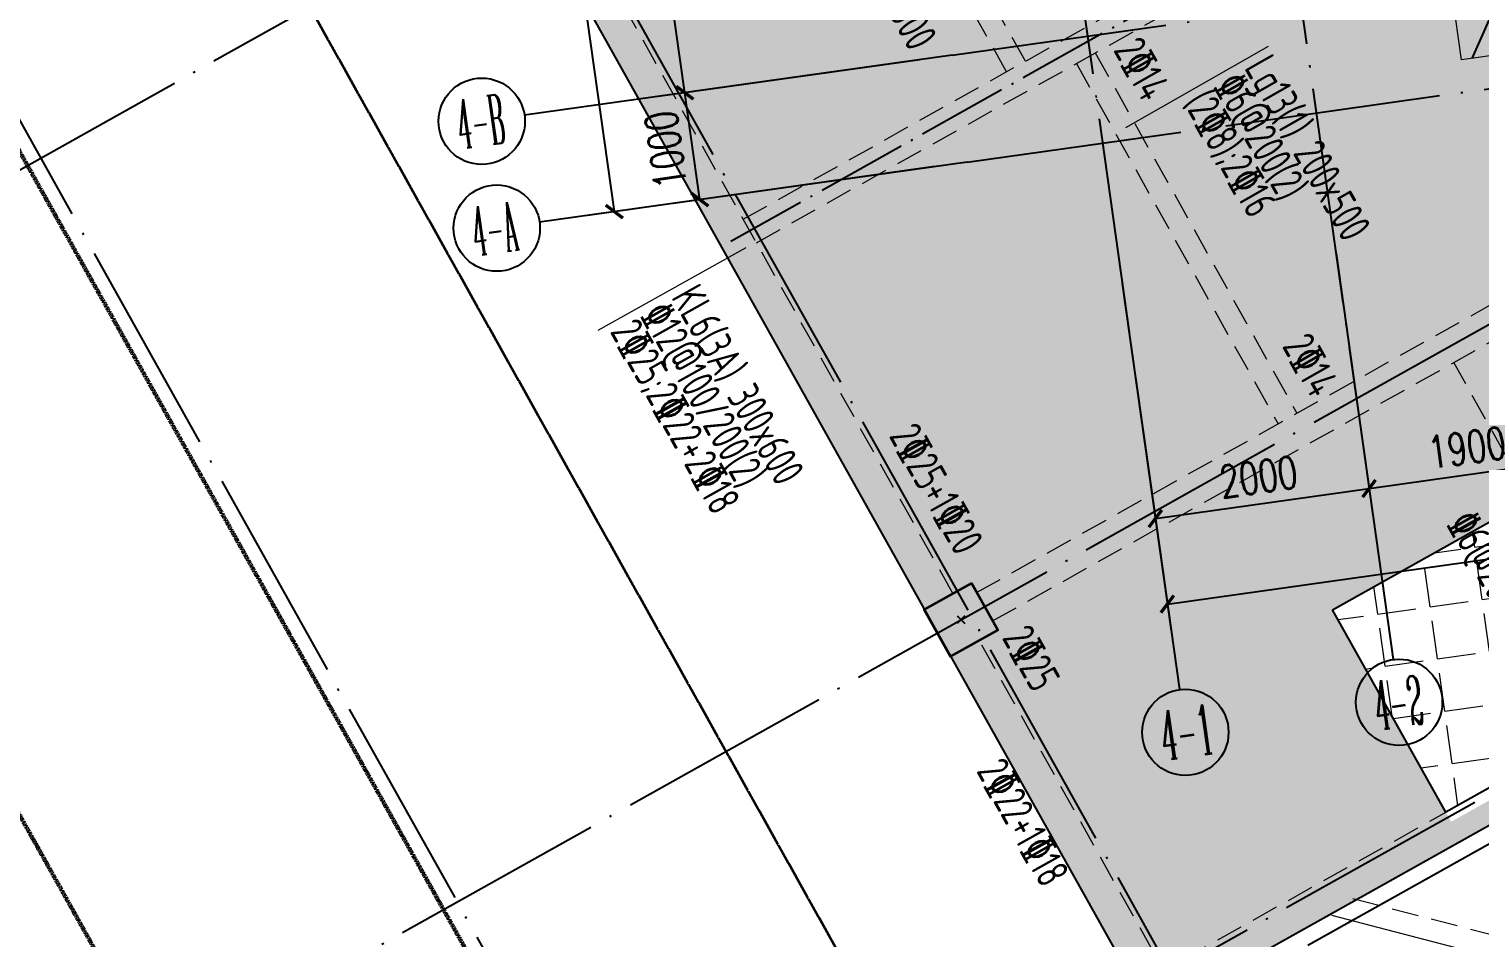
# Model space of a CAD drawing. Header units: millimetres. Extents: x 1089227 to 13101469, y 618865 to 10240562.
# Drawn here: x 3701960 to 3715404, y 4796179 to 4804602 of the extents above; entities that cross this region are included whole.
import ezdxf
from ezdxf.enums import TextEntityAlignment as Align

# ---------------------------------------------------------------- set-up
doc = ezdxf.new("R2010")
doc.units = ezdxf.units.MM
doc.header["$LTSCALE"] = 1000
doc.header["$PDMODE"] = 3
doc.header["$PDSIZE"] = 200
for name, pattern in [('A09-G-CTRL-用地红线+建筑退线_设计区$0$A02-G-MAIN-用地红线+退线_设计区$0$Redline1', [20, 10, -2, 2, -2, 2, -2]), ('A09-G-CTRL-用地红线+建筑退线_设计区$0$Controlline1', [12.8, 8, -1.6, 1.6, -1.6]), ('DOTE', [2.42, 2, -0.2, 0.02, -0.2]), ('GB_DASHDOT3', [1.0675, 0.84, -0.105, 0.0175, -0.105]), ('HIDDEN', [0.375, 0.25, -0.125])]:
    doc.linetypes.add(name, pattern=pattern)
doc.layers.get('0').update_dxf_attribs({"linetype": 'CONTINUOUS'})
doc.layers.get('Defpoints').update_dxf_attribs({"linetype": 'CONTINUOUS'})
for name, color, linetype, lineweight in [('A09-G-CTRL-用地红线+建筑退线_设计区$0$Z-REDL(用地红线)', 10, 'CONTINUOUS', 60), ('A09-G-CTRL-用地红线+建筑退线_设计区$0$Z-REDL-CTRL(建筑控制线)', 40, 'CONTINUOUS', 35), ('S-BEAM-DASH', 4, 'HIDDEN', 0), ('S-COLU', 30, 'CONTINUOUS', 0), ('S-SLAB-HATCH', 73, 'CONTINUOUS', 0), ('S-WALL', 31, 'CONTINUOUS', 0), ('梁原位标注', 7, 'CONTINUOUS', 18), ('梁名称编号', 2, 'CONTINUOUS', 18), ('梁标注引线', 2, 'CONTINUOUS', 18), ('梁集中标注', 2, 'CONTINUOUS', 18)]:
    doc.layers.add(name, color=color, linetype=linetype, lineweight=lineweight)
for name, color, linetype in [('AXIS', 3, 'CONTINUOUS'), ('AXIS_TEXT', 7, 'CONTINUOUS'), ('C-H', 8, 'CONTINUOUS'), ('DOTE', 1, 'DOTE'), ('S-GRID-DE', 11, 'GB_DASHDOT3'), ('单形心', 4, 'CONTINUOUS'), ('辅助', 7, 'CONTINUOUS'), ('降板范围', 7, 'CONTINUOUS')]:
    doc.layers.add(name, color=color, linetype=linetype)
doc.styles.add('_TCH_AXIS', font='COMPLEX', dxfattribs={"bigfont": 'AllInOneBig.shx'})
doc.styles.add('_TCH_DIM_T3', font='SIMPLEX', dxfattribs={"width": 0.705882, "bigfont": 'AllInOneBig.shx'})
doc.styles.add('COMPLEX', font='COMPLEX', dxfattribs={"bigfont": 'AllInOneBig.shx'})
doc.styles.add('Style 1', font='yjkeng.shx', dxfattribs={"width": 0.7, "height": 300, "bigfont": 'yjkchn.shx'})
doc.dimstyles.new('_TCH_ARCH&&150', dxfattribs={"dimtxt": 446.25, "dimasz": 150, "dimexe": 375, "dimexo": 450, "dimgap": 189.375, "dimtad": 1, "dimdec": 0, "dimzin": 0, "dimdsep": 46, "dimtxsty": '_TCH_DIM_T3', "dimblk": 'ARCHTICK', "dimcen": 0.09, "dimclrt": 7, "dimazin": 2, "dimtfac": 1, "dimtdec": 0, "dimtix": 1, "dimtmove": 2, "dimatfit": 3, "dimfxl": 0, "dimtolj": 1, "dimtzin": 0, "dimarcsym": 0})
doc.dimstyles.new('_TCH_ARCH-100', dxfattribs={"dimscale": 100, "dimtxt": 2.975, "dimasz": 1, "dimexe": 2.5, "dimexo": 3, "dimgap": 1, "dimtad": 1, "dimdec": 0, "dimzin": 0, "dimdsep": 46, "dimtxsty": '_TCH_DIM_T3', "dimblk": 'ARCHTICK', "dimcen": 0.09, "dimclrt": 7, "dimazin": 2, "dimtfac": 1, "dimtdec": 0, "dimtix": 1, "dimtmove": 2, "dimatfit": 3, "dimfxl": 0, "dimtolj": 1, "dimtzin": 0, "dimarcsym": 0})

# ---------------------------------------------------------------- blocks, each defined once
blk = doc.blocks.new('0323最综用地红线')
at = {"layer": 'A09-G-CTRL-用地红线+建筑退线_设计区$0$Z-REDL(用地红线)', "color": 1, "linetype": 'A09-G-CTRL-用地红线+建筑退线_设计区$0$A02-G-MAIN-用地红线+退线_设计区$0$Redline1', "ltscale": 0.0005}
for points in [[(8138696, 3502107), (8115930, 3542824), (8115518, 3543566), (8115083, 3544303), (8114192, 3545772), (8113134, 3547397), (8112184, 3548757), (8111024, 3550345), (8109764, 3551947), (8108980, 3552895), (8108279, 3553719), (8107449, 3554647), (8106876, 3555285), (8107102, 3555445), (8142901, 3580643), (8156927, 3591183), (8157094, 3591770), (8196348, 3620115), (8200699, 3623266), (8228263, 3643169)], [(8140691, 3504687), (8118551, 3544286), (8118121, 3545058), (8117658, 3545843), (8116732, 3547370), (8115621, 3549075), (8114626, 3550500), (8113415, 3552157), (8112100, 3553830), (8111334, 3554756), (8144666, 3578217), (8159537, 3589391), (8159695, 3589947), (8198106, 3617684), (8202457, 3620835), (8229924, 3640668)]]:
    blk.add_lwpolyline(points, dxfattribs=at)
at = {"layer": 'A09-G-CTRL-用地红线+建筑退线_设计区$0$Z-REDL-CTRL(建筑控制线)', "linetype": 'A09-G-CTRL-用地红线+建筑退线_设计区$0$Controlline1', "ltscale": 0.0005, "flags": 128}
blk.add_lwpolyline([(8299567, 3686108), (8326626, 3675265), (8336400, 3687495), (8338983, 3690878), (8341712, 3688883), (8341724, 3688834), (8348492, 3681996), (8336495, 3657264), (8335815, 3655857), (8334921, 3653765), (8334408, 3652495), (8333554, 3650188), (8332762, 3647815), (8332296, 3646270), (8331866, 3644682), (8331460, 3643007), (8331063, 3641145), (8330737, 3639422), (8330293, 3636480), (8330017, 3634043), (8329761, 3630317), (8329732, 3627942), (8329763, 3625708), (8329928, 3622644), (8330113, 3620704), (8330325, 3618642), (8330653, 3615645), (8331572, 3606971), (8333151, 3600656), (8334420, 3595620), (8335099, 3592902), (8332162, 3588340), (8329462, 3587873), (8325135, 3587049), (8322510, 3586515), (8319525, 3585891), (8317926, 3585544), (8316578, 3585249), (8315535, 3585011), (8313300, 3584499), (8310791, 3583894), (8309251, 3583537), (8305740, 3582637), (8303918, 3582156), (8302104, 3581668), (8299703, 3581012), (8297227, 3580315), (8295056, 3579682), (8292998, 3579074), (8290643, 3578358), (8288572, 3577710), (8287591, 3577398), (8286161, 3576940), (8284503, 3576401), (8282624, 3575767), (8281086, 3575247), (8278146, 3574222), (8273894, 3572680), (8272471, 3572149), (8271089, 3571640), (8267888, 3570407), (8264331, 3569000), (8260702, 3567515), (8258549, 3566609), (8254947, 3565066), (8252185, 3563832), (8250834, 3563232), (8249176, 3562470), (8247994, 3561930), (8245505, 3560754), (8242980, 3559544), (8239801, 3558013), (8237959, 3557076), (8235838, 3555996), (8233384, 3554698), (8228450, 3552051), (8226178, 3550787), (8222141, 3548504), (8215629, 3544667), (8213710, 3543497), (8193657, 3531175), (8180322, 3522990), (8166408, 3514440), (8156991, 3508658), (8151138, 3505062), (8142685, 3507267), (8121171, 3545747), (8120724, 3546549), (8120233, 3547383), (8119272, 3548967), (8118108, 3550752), (8117067, 3552244), (8115806, 3553970), (8115672, 3554140), (8146431, 3575790), (8162146, 3587599), (8162295, 3588125), (8199863, 3615253), (8204215, 3618404), (8231584, 3638167), (8260590, 3655826), (8295376, 3680010)], close=True, dxfattribs=at)
blk = doc.blocks.new('_AXISO')
blk.add_circle((0, 0), 0.5)
at = {"layer": 'AXIS_TEXT', "style": 'COMPLEX', "width": 1.041667}
blk.add_attdef('A', text='', height=0.56, dxfattribs=at).set_placement((-0.25, -0.28), (0.25, -0.28), align=Align.FIT)
blk = doc.blocks.new('_ArchTick')
at = {"color": 0, "linetype": 'ByBlock', "const_width": 0.3}
blk.add_lwpolyline([(-0.707, -0.707), (0.707, 0.707)], dxfattribs=at)
blk = doc.blocks.new('*D28')
at = {"layer": 'AXIS', "color": 0, "lineweight": -2, "transparency": 16777216}
for p, q in [((0, -2314), (0, -5564)), ((31150, -2314), (31150, -5564)), ((0, -5314), (31150, -5314))]:
    blk.add_line(p, q, dxfattribs=at)
at = {"layer": 'Defpoints', "color": 0, "transparency": 16777216}
for p in [(0, -2014), (31150, -2014), (31150, -5314)]:
    blk.add_point(p, dxfattribs=at)
at = {"layer": 'AXIS', "color": 0, "linetype": 'ByBlock', "lineweight": -2, "transparency": 16777216, "xscale": 100, "yscale": 100, "zscale": 100, "rotation": 180}
blk.add_blockref('_ArchTick', (0, -5314), dxfattribs=at)
at = {"layer": 'AXIS', "color": 0, "linetype": 'ByBlock', "lineweight": -2, "transparency": 16777216, "xscale": 100, "yscale": 100, "zscale": 100}
blk.add_blockref('_ArchTick', (31150, -5314), dxfattribs=at)
at = {"layer": 'AXIS', "color": 7, "transparency": 16777216, "insert": (15575, -5065), "char_height": 297.5, "attachment_point": 5, "style": '_TCH_DIM_T3'}
blk.add_mtext('\\A1;31150', dxfattribs=at)
blk = doc.blocks.new('*D29')
at = {"layer": 'AXIS', "color": 0, "lineweight": -2, "transparency": 16777216}
for p, q in [((0, -2314), (0, -4764)), ((2000, -2314), (2000, -4764)), ((0, -4514), (2000, -4514))]:
    blk.add_line(p, q, dxfattribs=at)
at = {"layer": 'Defpoints', "color": 0, "transparency": 16777216}
for p in [(0, -2014), (2000, -2014), (2000, -4514)]:
    blk.add_point(p, dxfattribs=at)
at = {"layer": 'AXIS', "color": 0, "linetype": 'ByBlock', "lineweight": -2, "transparency": 16777216, "xscale": 100, "yscale": 100, "zscale": 100, "rotation": 180}
blk.add_blockref('_ArchTick', (0, -4514), dxfattribs=at)
at = {"layer": 'AXIS', "color": 0, "linetype": 'ByBlock', "lineweight": -2, "transparency": 16777216, "xscale": 100, "yscale": 100, "zscale": 100}
blk.add_blockref('_ArchTick', (2000, -4514), dxfattribs=at)
at = {"layer": 'AXIS', "color": 7, "transparency": 16777216, "insert": (1000, -4265), "char_height": 297.5, "attachment_point": 5, "style": '_TCH_DIM_T3'}
blk.add_mtext('\\A1;2000', dxfattribs=at)
blk = doc.blocks.new('*D30')
at = {"layer": 'AXIS', "color": 0, "lineweight": -2, "transparency": 16777216}
for p, q in [((2000, -2314), (2000, -4764)), ((3900, -2314), (3900, -4764)), ((2000, -4514), (3900, -4514))]:
    blk.add_line(p, q, dxfattribs=at)
at = {"layer": 'Defpoints', "color": 0, "transparency": 16777216}
for p in [(2000, -2014), (3900, -2014), (3900, -4514)]:
    blk.add_point(p, dxfattribs=at)
at = {"layer": 'AXIS', "color": 0, "linetype": 'ByBlock', "lineweight": -2, "transparency": 16777216, "xscale": 100, "yscale": 100, "zscale": 100, "rotation": 180}
blk.add_blockref('_ArchTick', (2000, -4514), dxfattribs=at)
at = {"layer": 'AXIS', "color": 0, "linetype": 'ByBlock', "lineweight": -2, "transparency": 16777216, "xscale": 100, "yscale": 100, "zscale": 100}
blk.add_blockref('_ArchTick', (3900, -4514), dxfattribs=at)
at = {"layer": 'AXIS', "color": 7, "transparency": 16777216, "insert": (2950, -4265), "char_height": 297.5, "attachment_point": 5, "style": '_TCH_DIM_T3'}
blk.add_mtext('\\A1;1900', dxfattribs=at)
blk = doc.blocks.new('*D45')
at = {"layer": 'AXIS', "color": 0, "lineweight": -2, "transparency": 16777216}
for p, q in [((-1568, 35500), (-4818, 35500)), ((-4568, -1000), (-4568, 35500)), ((-1568, -1000), (-4818, -1000))]:
    blk.add_line(p, q, dxfattribs=at)
at = {"layer": 'Defpoints', "color": 0, "transparency": 16777216}
for p in [(-4568, 35500), (-1268, 35500), (-1268, -1000)]:
    blk.add_point(p, dxfattribs=at)
at = {"layer": 'AXIS', "color": 0, "linetype": 'ByBlock', "lineweight": -2, "transparency": 16777216, "xscale": 100, "yscale": 100, "zscale": 100}
for p, rotation in [((-4568, 35500), 90), ((-4568, -1000), 270)]:
    blk.add_blockref('_ArchTick', p, dxfattribs=dict(at, rotation=rotation))
at = {"layer": 'AXIS', "color": 7, "transparency": 16777216, "insert": (-4817, 17250), "char_height": 297.5, "attachment_point": 5, "rotation": 90, "style": '_TCH_DIM_T3'}
blk.add_mtext('\\A1;36500', dxfattribs=at)
blk = doc.blocks.new('*D46')
at = {"layer": 'AXIS', "color": 0, "lineweight": -2, "transparency": 16777216}
for p, q in [((-1568, 0), (-4018, 0)), ((-3768, -1000), (-3768, 0)), ((-1568, -1000), (-4018, -1000))]:
    blk.add_line(p, q, dxfattribs=at)
at = {"layer": 'Defpoints', "color": 0, "transparency": 16777216}
for p in [(-3768, 0), (-1268, 0), (-1268, -1000)]:
    blk.add_point(p, dxfattribs=at)
at = {"layer": 'AXIS', "color": 0, "linetype": 'ByBlock', "lineweight": -2, "transparency": 16777216, "xscale": 100, "yscale": 100, "zscale": 100}
for p, rotation in [((-3768, 0), 90), ((-3768, -1000), 270)]:
    blk.add_blockref('_ArchTick', p, dxfattribs=dict(at, rotation=rotation))
at = {"layer": 'AXIS', "color": 7, "transparency": 16777216, "insert": (-4017, -500), "char_height": 297.5, "attachment_point": 5, "rotation": 90, "style": '_TCH_DIM_T3'}
blk.add_mtext('\\A1;1000', dxfattribs=at)
blk = doc.blocks.new('*D47')
at = {"layer": 'AXIS', "color": 0, "lineweight": -2, "transparency": 16777216}
for p, q in [((-1568, 4500), (-4018, 4500)), ((-3768, 0), (-3768, 4500)), ((-1568, 0), (-4018, 0))]:
    blk.add_line(p, q, dxfattribs=at)
at = {"layer": 'Defpoints', "color": 0, "transparency": 16777216}
for p in [(-3768, 4500), (-1268, 4500), (-1268, 0)]:
    blk.add_point(p, dxfattribs=at)
at = {"layer": 'AXIS', "color": 0, "linetype": 'ByBlock', "lineweight": -2, "transparency": 16777216, "xscale": 100, "yscale": 100, "zscale": 100}
for p, rotation in [((-3768, 4500), 90), ((-3768, 0), 270)]:
    blk.add_blockref('_ArchTick', p, dxfattribs=dict(at, rotation=rotation))
at = {"layer": 'AXIS', "color": 7, "transparency": 16777216, "insert": (-4017, 2250), "char_height": 297.5, "attachment_point": 5, "rotation": 90, "style": '_TCH_DIM_T3'}
blk.add_mtext('\\A1;4500', dxfattribs=at)
blk = doc.blocks.new('*D432')
at = {"layer": 'AXIS', "color": 0, "lineweight": -2, "transparency": 16777216}
for p, q in [((-205118, -23491), (-208324, -25286)), ((-207997, -25103), (-204138, -31996)), ((-201258, -30384), (-204465, -32179))]:
    blk.add_line(p, q, dxfattribs=at)
at = {"layer": 'Defpoints', "color": 0, "transparency": 16777216}
for p in [(-204725, -23271), (-200866, -30164), (-204138, -31996)]:
    blk.add_point(p, dxfattribs=at)
at = {"layer": 'AXIS', "color": 0, "lineweight": -2, "transparency": 16777216, "xscale": 150, "yscale": 150, "zscale": 150}
for p, rotation in [((-207997, -25103), 119.2447278322578), ((-204138, -31996), 299.2447278322579)]:
    blk.add_blockref('_ArchTick', p, dxfattribs=dict(at, rotation=rotation))
at = {"layer": 'AXIS', "color": 7, "transparency": 16777216, "insert": (-205707, -28348), "char_height": 446.2, "attachment_point": 5, "rotation": 299.2447, "style": '_TCH_DIM_T3'}
blk.add_mtext('\\A1;7900', dxfattribs=at)
blk = doc.blocks.new('QZ-TL-0808')
at = {"layer": 'C-H'}
blk.add_hatch(color=256, dxfattribs=at).paths.add_polyline_path([(-149011, -116660), (-149122, -115867), (-148874, -115833), (-149208, -113456), (-148862, -113407), (-148416, -116576)])
at = {"layer": 'S-WALL'}
blk.add_lwpolyline([(-149011, -116660), (-149122, -115867), (-148874, -115833), (-149208, -113456), (-148862, -113407), (-148416, -116576), (-149011, -116660)], dxfattribs=at)
blk = doc.blocks.new('BANWANG_XINGXIN')
at = {"color": 0}
for points in [[(0.71, 0.71), (-0.71, -0.71)], [(-0.71, 0.71), (0.71, -0.71)]]:
    blk.add_lwpolyline(points, dxfattribs=at)
blk = doc.blocks.new('1F柱网-0808')
at = {"layer": 'S-COLU', "lineweight": 35}
blk.add_lwpolyline([(-8671, 26949), (-9107, 26705), (-8863, 26268), (-8427, 26513)], close=True, dxfattribs=at)
blk.add_blockref('QZ-TL-0808', (144880, 148457))
at = {"layer": '单形心', "xscale": 50, "yscale": 50, "zscale": 50}
blk.add_blockref('BANWANG_XINGXIN', (-8767, 26609), dxfattribs=at)
blk = doc.blocks.new('2FJGBZ')
at = {"layer": 'C-H'}
h = blk.add_hatch(color=256, dxfattribs=at)
h.dxf.hatch_style = 1
h.paths.add_polyline_path([(-9106, 26706), (-8670, 26948), (-8424, 26513), (-8863, 26268)])
at = {"layer": 'S-SLAB-HATCH'}
h = blk.add_hatch(dxfattribs=at)
h.set_pattern_fill('松散材料', color=256, scale=200, angle=8)
h.set_pattern_definition([(8.0000004, (-5457252.86, 1932872.46), (133.485347, 397.445483), [0, -375])])
h.paths.add_polyline_path([(-9941, 34947), (-8108, 35973), (-7021, 34031), (-8854, 33005)], flags=16)
h.paths.add_polyline_path([(-5324, 26702), (-3492, 27727), (-2393, 25764), (-4225, 24738)], flags=16)
h.paths.add_polyline_path([(-593, 32496), (-676, 33091), (-924, 33056), (-1230, 35235), (701, 35506), (1091, 32733)], flags=16)
h.paths.add_polyline_path([(9248, 37919), (14299, 38629), (14772, 35262), (9722, 34554)], flags=16)
h.paths.add_polyline_path([(-685, 57224), (-2616, 56953), (-2950, 59330), (-1019, 59601)], flags=17)
h.paths.add_polyline_path([(-1646, 64057), (-2933, 63876), (-3114, 65163), (-1827, 65344)], flags=16)
h.paths.add_polyline_path([(-24126, 53937), (-21332, 55501), (-20160, 53408), (-22952, 51844)], flags=16)
edge = h.paths.add_edge_path()
edge.add_line((8274, 69995), (8191, 70590))
edge.add_line((8191, 70590), (3804, 69973))
edge.add_line((3804, 69973), (2121, 81951))
edge.add_line((2121, 81951), (-4347, 81042))
edge.add_line((-4347, 81042), (-6158, 83583))
edge.add_line((-6158, 83583), (-29732, 67073))
edge.add_line((-29732, 67073), (-29727, 67065))
edge.add_arc((-27730, 64687), 3105, 130.0192, 209.2114)
edge.add_line((-30440, 63171), (-28906, 60430))
edge.add_line((-28906, 60430), (-28209, 60820))
edge.add_line((-28209, 60820), (-23030, 51571))
edge.add_line((-23030, 51571), (-21720, 52305))
edge.add_line((-21720, 52305), (-19375, 48117))
edge.add_line((-19375, 48117), (-20683, 47384))
edge.add_line((-20683, 47384), (-16580, 40054))
edge.add_line((-16580, 40054), (-15271, 40787))
edge.add_line((-15271, 40787), (-13928, 38388))
edge.add_line((-13928, 38388), (-15237, 37655))
edge.add_line((-15237, 37655), (-7004, 22953))
edge.add_line((-7004, 22953), (-2295, 25590))
edge.add_line((-2295, 25590), (192, 21150))
edge.add_line((192, 21150), (9708, 26465))
edge.add_line((9708, 26465), (9462, 26902))
edge.add_line((9462, 26902), (13922, 29398))
edge.add_line((13922, 29398), (14261, 29587))
edge.add_line((14261, 29587), (12238, 32884))
edge.add_line((12238, 32884), (12186, 33190))
edge.add_line((12186, 33190), (11986, 34618))
edge.add_line((11986, 34618), (14806, 35014))
edge.add_line((14806, 35014), (14841, 34766))
edge.add_line((14841, 34766), (15435, 34850))
edge.add_line((15435, 34850), (15296, 35840))
edge.add_line((15296, 35840), (15049, 35805))
edge.add_line((15049, 35805), (14786, 37687))
edge.add_line((14786, 37687), (14735, 37681))
edge.add_line((14735, 37681), (14054, 42533))
edge.add_line((14054, 42533), (15292, 42708))
edge.add_line((15292, 42708), (15390, 42014))
edge.add_line((15390, 42014), (15786, 42070))
edge.add_line((15786, 42070), (15647, 43059))
edge.add_line((15647, 43059), (14012, 42829))
edge.add_line((14012, 42829), (13886, 43721))
edge.add_line((13886, 43721), (13985, 43736))
edge.add_line((13985, 43736), (13889, 44429))
edge.add_line((13889, 44429), (5471, 43245))
edge.add_line((5471, 43245), (5422, 43593))
edge.add_line((5422, 43593), (2748, 43216))
edge.add_line((2748, 43216), (1399, 52821))
edge.add_line((1399, 52821), (1744, 52870))
edge.add_line((1744, 52870), (1737, 52919))
edge.add_line((1737, 52919), (2332, 53003))
edge.add_line((2332, 53003), (2338, 52953))
edge.add_line((2338, 52953), (3676, 53141))
edge.add_line((3676, 53141), (3627, 53490))
edge.add_line((3627, 53490), (2735, 53363))
edge.add_line((2735, 53363), (2179, 57324))
edge.add_line((2179, 57324), (-346, 56969))
edge.add_line((-346, 56969), (-388, 57266))
edge.add_line((-388, 57266), (-685, 57224))
edge.add_line((-685, 57224), (-1450, 62671))
edge.add_line((-1450, 62671), (-1154, 62713))
edge.add_line((-1154, 62713), (-1975, 68555))
edge.add_line((-1975, 68555), (8274, 69995))
h.paths.add_polyline_path([(-14963, 37579), (-12696, 38848), (-11523, 36754), (-13791, 35485)], flags=16)
h = blk.add_hatch(dxfattribs=at)
h.set_pattern_fill('ANGLE', color=256, scale=70, angle=8)
h.set_pattern_definition([(8.0000004, (-7272583.1, -5076572.44), (-68.04869, 484.191572), [355.6, -133.35]), (98.0000004, (-7272583.1, -5076572.44), (-484.191572, -68.04869), [355.6, -133.35])])
h.paths.add_polyline_path([(-5324, 26702), (-3492, 27727), (-2442, 25852), (-4274, 24826)])
at = {"layer": 'S-BEAM-DASH'}
for p, q in [((-7249, 23390), (-15237, 37655)), ((-8345, 31687), (-10115, 34849)), ((-8170, 31785), (-9941, 34947)), ((-8842, 26853), (-12580, 33528)), ((-10785, 30321), (-5197, 33450)), ((-10662, 30103), (-5075, 33231)), ((-7697, 31763), (-5829, 28425)), ((-7523, 31861), (-5654, 28523)), ((-8622, 26861), (-2576, 30247)), ((-8475, 26599), (-2380, 30013)), ((-2441, 25852), (-4201, 28993)), ((-6715, 23460), (-301, 27049)), ((-6569, 23198), (-155, 26787)), ((-6986, 23537), (-8598, 26416)), ((-5136, 24027), (-785, 22895))]:
    blk.add_line(p, q, dxfattribs=at)
at = {"layer": 'S-BEAM-DASH', "linetype": 'Continuous'}
blk.add_line((-5334, 23872), (-656, 22654), dxfattribs=at)
at = {"layer": 'S-GRID-DE'}
blk.add_line((-3733, 34126), (-10901, 30113), dxfattribs=at)
blk.add_lwpolyline([(-4031, 31811), (-3647, 32673)], dxfattribs=at)
at = {"layer": '降板范围'}
blk.add_lwpolyline([(-20683, 47384), (-16582, 40054), (-15271, 40787), (-13977, 38475), (-15286, 37742), (-7004, 22953), (-2295, 25590)], dxfattribs=at)
blk.add_lwpolyline([(-5324, 26702), (-3492, 27727), (-2442, 25852), (-4274, 24826)], close=True, dxfattribs=at)
blk.add_blockref('1F柱网-0808', (0, 0))
blk = doc.blocks.new('52+', base_point=(0, -1000))
at = {"layer": 'AXIS'}
for p, q in [((-1268, 0), (-5268, 0)), ((-1268, -1000), (-5268, -1000)), ((0, -4203.8), (0, -6114.2)), ((2000, -4203.8), (2000, -6114.2))]:
    blk.add_line(p, q, dxfattribs=at)
at = {"layer": 'DOTE', "color": 14}
for p, q in [((0, 40365.9), (0, -4203.8)), ((2000, 40365.9), (2000, -4203.8)), ((-1268, 0), (32065.5, 0)), ((-1268, -1000), (32065.5, -1000))]:
    blk.add_line(p, q, dxfattribs=at)
at = {"layer": 'AXIS'}
ref = blk.add_blockref('_AXISO', (-5668, 0), dxfattribs=dict(at, xscale=800, yscale=800, zscale=800))
ref.add_attrib('A', '4-B', (-5894.3, -226.3), dxfattribs={"color": 7, "height": 452.55, "style": '_TCH_AXIS', "width": 0.328125})
ref = blk.add_blockref('_AXISO', (-5668, -1000), dxfattribs=dict(at, xscale=800, yscale=800, zscale=800))
ref.add_attrib('A', '4-A', (-5894.3, -1226.3), dxfattribs={"color": 7, "height": 452.55, "style": '_TCH_AXIS', "width": 0.323077})
ref = blk.add_blockref('_AXISO', (0, -6514.2), dxfattribs=dict(at, xscale=800, yscale=800, zscale=800))
ref.add_attrib('A', '4-1', (-226.3, -6740.4), dxfattribs={"color": 7, "height": 452.55, "style": '_TCH_AXIS', "width": 0.375})
ref = blk.add_blockref('_AXISO', (2000, -6514.2), dxfattribs=dict(at, xscale=800, yscale=800, zscale=800))
ref.add_attrib('A', '4-2', (1773.7, -6740.4), dxfattribs={"color": 7, "height": 452.55, "style": '_TCH_AXIS', "width": 0.344262})
for p1, p2, distance, picture, middle in [((-1268, -1000), (-1268, 35500), 3300, '*D45', (-4816.8, 17250)), ((-1268, 0), (-1268, 4500), 2500, '*D47', (-4016.8, 2250)), ((-1268, -1000), (-1268, 0), 2500, '*D46', (-4016.8, -500)), ((0, -2013.9), (31150, -2013.9), -3300, '*D28', (15575, -5065.1)), ((0, -2013.9), (2000, -2013.9), -2500, '*D29', (1000, -4265.1)), ((2000, -2013.9), (3900, -2013.9), -2500, '*D30', (2950, -4265.1))]:
    dim = blk.add_aligned_dim(p1=p1, p2=p2, distance=distance, dimstyle='_TCH_ARCH-100', dxfattribs=at)
    dim.commit()
    dim.dimension.update_dxf_attribs({"geometry": picture, "text_midpoint": middle})
blk = doc.blocks.new('塔楼轴网260428')
at = {"layer": '辅助', "rotation": 8.00000038206086}
blk.add_blockref('52+', (-192268.4, -21666.4), dxfattribs=at)
blk = doc.blocks.new('裙房轴网260428')
at = {"layer": 'DOTE', "color": 16, "linetype": 'DOTE'}
for p, q in [((-216955.8, 15869.5), (-177126.5, -55266.1)), ((-221711.1, 13207), (-181881.9, -57928.6)), ((-204725.1, -23271), (-185177.7, -12326.4)), ((-200865.6, -30164.1), (-181318.3, -19219.4)), ((-199009.2, -33479.8), (-179461.8, -22535.1)), ((-198813.8, -33828.8), (-179266.4, -22884.1))]:
    blk.add_line(p, q, dxfattribs=at)
at = {"layer": 'AXIS'}
dim = blk.add_aligned_dim(p1=(-204725.1, -23271), p2=(-200865.6, -30164.1), distance=-3750, dimstyle='_TCH_ARCH&&150', dxfattribs=at)
dim.commit()
dim.dimension.update_dxf_attribs({"geometry": '*D432', "text_midpoint": (-205707.5, -28348.1)})
blk = doc.blocks.new('04地块地下轴网260428')
for name in ['裙房轴网260428', '塔楼轴网260428']:
    blk.add_blockref(name, (0, 0))

msp = doc.modelspace()

# ---------------------------------------------------------------- linework, layer by layer
at = {"layer": '梁标注引线', "color": 3, "lineweight": 18}
msp.add_line((3712122.393, 4803689.08), (3713445.669, 4804443.205), dxfattribs=at)
at = {"layer": '梁标注引线', "color": 6, "lineweight": 18}
msp.add_line((3708602.634, 4802575.215), (3707230.06, 4801806.702), dxfattribs=at)

# ---------------------------------------------------------------- block references
for name, p in [('2FJGBZ', (3719362.209, 4772518.421)), ('0323最综用地红线', (-4431405.957, 1285525.343)), ('04地块地下轴网260428', (3904175.334, 4825211.796))]:
    msp.add_blockref(name, p)

# ---------------------------------------------------------------- texts
at = {"layer": '梁原位标注', "style": 'Style 1', "width": 0.7}
for s, rotation, p in [('2%%13314', -60.3215123, (3711923.573, 4804361.1)), ('2%%13325', -60.7552703, (3710891.479, 4798917.157))]:
    msp.add_text(s, height=300, rotation=rotation, dxfattribs=at).set_placement(p, align=Align.BOTTOM_LEFT)
for s, rotation, p in [('2%%13314', -60.3215123, (3713767.815, 4801124.977)), ('2%%13325+1%%13320', -60.7552703, (3710474.716, 4799661.501))]:
    msp.add_text(s, height=300, rotation=rotation, dxfattribs=at).set_placement(p, align=Align.BOTTOM_RIGHT)
for s, p in [('%%1326@200(2)', (3715661.387, 4799620.88)), ('2%%13322+1%%13318', (3711301.792, 4797324.63))]:
    msp.add_text(s, height=300, rotation=-60.7552703, dxfattribs=at).set_placement(p, align=Align.TOP_CENTER)
at = {"layer": '梁名称编号', "color": 3, "style": 'Style 1', "width": 0.7}
msp.add_text('Lg12(1) 200x500', height=300, rotation=-61.1645011, dxfattribs=at).set_placement((3709139.881, 4805976.988), align=Align.BOTTOM_LEFT)
msp.add_text('Lg13(1) 200x500', height=300, rotation=-60.3215123, dxfattribs=at).set_placement((3713475.377, 4804391.076), align=Align.TOP_LEFT)
at = {"layer": '梁名称编号', "color": 6, "style": 'Style 1', "width": 0.7}
msp.add_text('KL6(3A) 300x600', height=300, rotation=-60.7552703, dxfattribs=at).set_placement((3707826.524, 4802071.902), align=Align.BOTTOM_LEFT)
at = {"layer": '梁集中标注', "color": 3, "style": 'Style 1', "width": 0.7}
for s, p in [('(2%%1338);2%%13316', (3712910.646, 4804069.24)), ('%%1326@200(2)', (3713193.011, 4804230.158))]:
    msp.add_text(s, height=300, rotation=-60.3215123, dxfattribs=at).set_placement(p, align=Align.TOP_LEFT)
at = {"layer": '梁集中标注', "color": 6, "style": 'Style 1', "width": 0.7}
for s, p in [('%%13212@100/200(2)', (3707542.948, 4801913.126)), ('2%%13325;2%%13322+2%%13318', (3707259.372, 4801754.35))]:
    msp.add_text(s, height=300, rotation=-60.7552703, dxfattribs=at).set_placement(p, align=Align.BOTTOM_LEFT)

doc.saveas('drawing.dxf')
